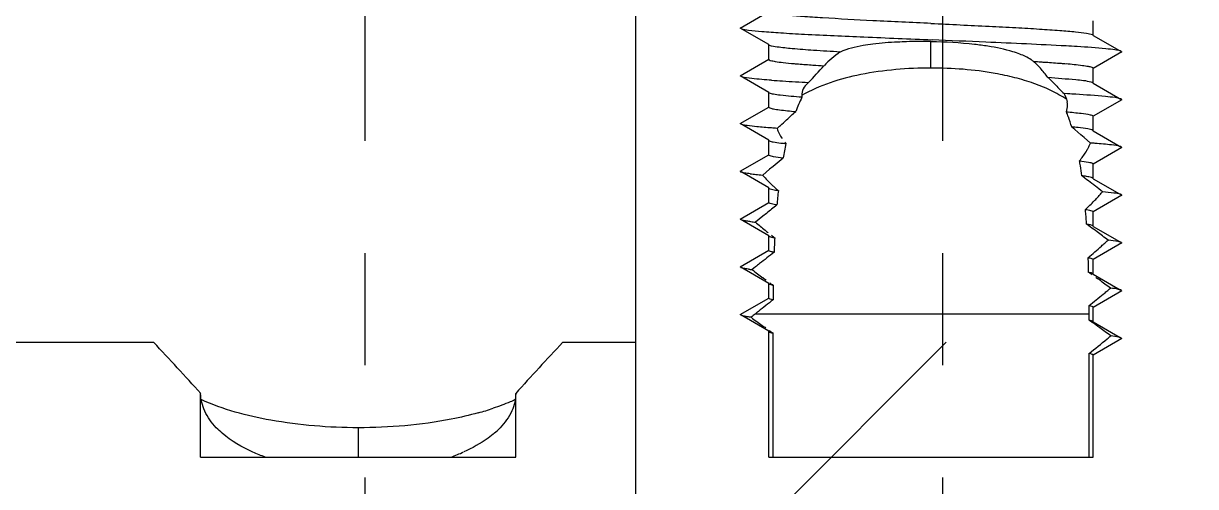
# Model space of a CAD drawing. Extents: x -425 to 6552, y -3049 to 3105.
# Drawn here: x -173.74 to -161.47, y -2867.27 to -2862.42 of the extents above; entities that cross this region are included whole.
import ezdxf

# ---------------------------------------------------------------- set-up
doc = ezdxf.new("R2010")
doc.units = 0
doc.linetypes.add('CENTER', pattern=[17.8, 10.75, -2.35, 2.35, -2.35])
doc.layers.get('0').update_dxf_attribs({"linetype": 'CONTINUOUS'})
doc.layers.add('3', color=112, linetype='CENTER')

msp = doc.modelspace()

# ---------------------------------------------------------------- hatches: boundary and pattern name
at = {"linetype": 'CONTINUOUS'}
h = msp.add_hatch(dxfattribs=at)
h.set_pattern_fill('ANSI31', color=2, scale=0.4, style=0, pattern_type=2)
h.set_pattern_definition([(45, (-194.883, -2977.63), (-13.5115, 13.5115), [])])
edge = h.paths.add_edge_path()
edge.add_line((-185.238, -2960.372), (-185.238, -2957.056))
edge.add_line((-185.238, -2957.057), (-147.587, -2957.057))
edge.add_line((-147.587, -2957.056), (-147.587, -2956.598))
edge.add_line((-147.587, -2952.62), (-147.587, -2956.598))
edge.add_line((-147.587, -2952.62), (-147.587, -2952.162))
edge.add_line((-147.587, -2952.162), (-185.238, -2952.162))
edge.add_line((-185.238, -2952.162), (-185.238, -2948.756))
edge.add_line((-185.238, -2948.757), (-147.587, -2948.757))
edge.add_line((-147.587, -2948.756), (-147.587, -2948.298))
edge.add_line((-147.587, -2944.32), (-147.587, -2948.298))
edge.add_line((-147.587, -2944.32), (-147.587, -2943.862))
edge.add_line((-147.587, -2943.862), (-185.238, -2943.862))
edge.add_line((-185.238, -2943.862), (-185.238, -2940.456))
edge.add_line((-185.238, -2940.457), (-147.587, -2940.457))
edge.add_line((-147.587, -2940.456), (-147.587, -2939.998))
edge.add_line((-147.587, -2936.02), (-147.587, -2939.998))
edge.add_line((-147.587, -2936.02), (-147.587, -2935.562))
edge.add_line((-147.587, -2935.562), (-185.238, -2935.562))
edge.add_line((-185.238, -2935.562), (-185.238, -2932.156))
edge.add_line((-185.238, -2932.157), (-147.587, -2932.157))
edge.add_line((-147.587, -2932.156), (-147.587, -2931.698))
edge.add_line((-147.587, -2927.72), (-147.587, -2931.698))
edge.add_line((-147.587, -2927.72), (-147.587, -2927.262))
edge.add_line((-147.587, -2927.262), (-185.238, -2927.262))
edge.add_line((-185.238, -2927.262), (-185.238, -2923.856))
edge.add_line((-185.238, -2923.857), (-147.587, -2923.857))
edge.add_line((-147.587, -2923.856), (-147.587, -2923.398))
edge.add_line((-147.587, -2919.42), (-147.587, -2923.398))
edge.add_line((-147.587, -2919.42), (-147.587, -2918.962))
edge.add_line((-147.587, -2918.962), (-185.238, -2918.962))
edge.add_line((-185.238, -2918.962), (-185.238, -2915.556))
edge.add_line((-185.238, -2915.557), (-147.587, -2915.557))
edge.add_line((-147.587, -2915.556), (-147.587, -2915.098))
edge.add_line((-147.587, -2911.12), (-147.587, -2915.098))
edge.add_line((-147.587, -2911.12), (-147.587, -2910.662))
edge.add_line((-147.587, -2910.662), (-185.238, -2910.662))
edge.add_line((-185.238, -2910.662), (-185.238, -2907.256))
edge.add_line((-185.238, -2907.257), (-147.587, -2907.257))
edge.add_line((-147.587, -2907.256), (-147.587, -2906.798))
edge.add_line((-147.587, -2902.82), (-147.587, -2906.798))
edge.add_line((-147.587, -2902.82), (-147.587, -2902.362))
edge.add_line((-147.587, -2902.362), (-185.238, -2902.362))
edge.add_line((-185.238, -2902.362), (-185.238, -2898.956))
edge.add_line((-185.238, -2898.957), (-147.587, -2898.957))
edge.add_line((-147.587, -2898.956), (-147.587, -2898.498))
edge.add_line((-147.587, -2894.52), (-147.587, -2898.498))
edge.add_line((-147.587, -2894.52), (-147.587, -2894.062))
edge.add_line((-147.587, -2894.062), (-185.238, -2894.062))
edge.add_line((-185.238, -2894.062), (-185.238, -2890.656))
edge.add_line((-185.238, -2890.657), (-147.587, -2890.657))
edge.add_line((-147.587, -2890.656), (-147.587, -2890.198))
edge.add_line((-147.587, -2886.22), (-147.587, -2890.198))
edge.add_line((-147.587, -2886.22), (-147.587, -2885.762))
edge.add_line((-147.587, -2885.762), (-185.238, -2885.762))
edge.add_line((-185.238, -2885.762), (-185.238, -2882.356))
edge.add_line((-185.238, -2882.357), (-147.587, -2882.357))
edge.add_line((-147.587, -2882.356), (-147.587, -2881.898))
edge.add_line((-147.587, -2877.92), (-147.587, -2881.898))
edge.add_line((-147.587, -2877.92), (-147.587, -2877.462))
edge.add_line((-147.587, -2877.462), (-185.238, -2877.462))
edge.add_line((-185.238, -2877.462), (-185.238, -2874.056))
edge.add_line((-185.238, -2874.057), (-147.587, -2874.057))
edge.add_line((-147.587, -2874.056), (-147.587, -2873.598))
edge.add_line((-147.587, -2869.62), (-147.587, -2873.598))
edge.add_line((-147.587, -2869.62), (-147.587, -2869.162))
edge.add_line((-147.587, -2869.162), (-185.238, -2869.162))
edge.add_line((-185.238, -2869.162), (-185.238, -2865.756))
edge.add_line((-185.238, -2865.757), (-172.378, -2865.757))
edge.add_spline(control_points=[(-171.888, -2866.292), (-171.94, -2866.235), (-172.046, -2866.118), (-172.21, -2865.94), (-172.322, -2865.819), (-172.38, -2865.758)], knot_values=[0, 0, 0, 0, 0.333333, 0.666667, 1, 1, 1, 1], degree=3, periodic=0)
edge.add_line((-171.888, -2866.959), (-171.888, -2866.292))
edge.add_line((-171.888, -2866.959), (-168.588, -2866.959))
edge.add_line((-168.588, -2866.959), (-168.588, -2866.293))
edge.add_spline(control_points=[(-168.096, -2865.758), (-168.153, -2865.819), (-168.266, -2865.94), (-168.43, -2866.118), (-168.536, -2866.235), (-168.588, -2866.293)], knot_values=[0, 0, 0, 0, 0.333333, 0.666667, 1, 1, 1, 1], degree=3, periodic=0)
edge.add_line((-168.097, -2865.757), (-147.587, -2865.757))
edge.add_line((-147.587, -2865.756), (-147.587, -2865.298))
edge.add_line((-147.587, -2861.959), (-147.587, -2865.298))
edge.add_line((-147.587, -2861.959), (-147.587, -2861.501))
edge.add_line((-147.587, -2861.501), (-168.097, -2861.501))
edge.add_spline(control_points=[(-168.506, -2861.064), (-168.46, -2861.111), (-168.369, -2861.207), (-168.232, -2861.352), (-168.142, -2861.451), (-168.097, -2861.501)], knot_values=[0, 0, 0, 0, 0.333333, 0.666667, 1, 1, 1, 1], degree=3, periodic=0)
edge.add_line((-168.238, -2860.909), (-168.506, -2861.064))
edge.add_line((-168.588, -2860.707), (-168.238, -2860.909))
edge.add_line((-168.588, -2860.707), (-168.588, -2860.411))
edge.add_line((-168.238, -2860.209), (-168.588, -2860.411))
edge.add_line((-168.588, -2860.007), (-168.238, -2860.209))
edge.add_line((-168.588, -2860.007), (-168.588, -2859.711))
edge.add_line((-168.238, -2859.509), (-168.588, -2859.711))
edge.add_line((-168.588, -2859.307), (-168.238, -2859.509))
edge.add_line((-168.588, -2859.307), (-168.588, -2859.011))
edge.add_line((-168.238, -2858.809), (-168.588, -2859.011))
edge.add_line((-168.588, -2858.607), (-168.238, -2858.809))
edge.add_line((-168.588, -2858.607), (-168.588, -2858.311))
edge.add_line((-168.238, -2858.109), (-168.588, -2858.311))
edge.add_line((-168.588, -2857.907), (-168.238, -2858.109))
edge.add_line((-168.588, -2857.907), (-168.588, -2857.611))
edge.add_line((-168.238, -2857.409), (-168.588, -2857.611))
edge.add_line((-168.588, -2857.207), (-168.238, -2857.409))
edge.add_line((-168.588, -2857.207), (-168.588, -2856.911))
edge.add_line((-168.238, -2856.709), (-168.588, -2856.911))
edge.add_line((-168.588, -2856.507), (-168.238, -2856.709))
edge.add_line((-168.588, -2856.507), (-168.588, -2856.211))
edge.add_line((-168.238, -2856.009), (-168.588, -2856.211))
edge.add_line((-168.588, -2855.807), (-168.238, -2856.009))
edge.add_line((-168.588, -2855.807), (-168.588, -2855.511))
edge.add_line((-168.238, -2855.309), (-168.588, -2855.511))
edge.add_line((-168.364, -2855.236), (-168.238, -2855.309))
edge.add_line((-168.364, -2855.236), (-168.088, -2854.959))
edge.add_line((-168.088, -2854.959), (-147.587, -2854.959))
edge.add_line((-147.587, -2854.959), (-128.838, -2854.959))
edge.add_line((-128.338, -2855.459), (-128.838, -2854.959))
edge.add_line((-128.338, -2855.528), (-128.338, -2855.459))
edge.add_line((-128.738, -2855.759), (-128.338, -2855.528))
edge.add_line((-128.338, -2855.99), (-128.738, -2855.759))
edge.add_line((-128.338, -2856.328), (-128.338, -2855.99))
edge.add_line((-128.738, -2856.559), (-128.338, -2856.328))
edge.add_line((-128.338, -2856.79), (-128.738, -2856.559))
edge.add_line((-128.338, -2857.128), (-128.338, -2856.79))
edge.add_line((-128.738, -2857.359), (-128.338, -2857.128))
edge.add_line((-128.338, -2857.59), (-128.738, -2857.359))
edge.add_line((-128.338, -2857.928), (-128.338, -2857.59))
edge.add_line((-128.738, -2858.159), (-128.338, -2857.928))
edge.add_line((-128.338, -2858.39), (-128.738, -2858.159))
edge.add_line((-128.338, -2858.728), (-128.338, -2858.39))
edge.add_line((-128.738, -2858.959), (-128.338, -2858.728))
edge.add_line((-128.338, -2859.19), (-128.738, -2858.959))
edge.add_line((-128.338, -2859.528), (-128.338, -2859.19))
edge.add_line((-128.738, -2859.759), (-128.338, -2859.528))
edge.add_line((-128.338, -2859.99), (-128.738, -2859.759))
edge.add_line((-128.338, -2860.328), (-128.338, -2859.99))
edge.add_line((-128.738, -2860.559), (-128.338, -2860.328))
edge.add_line((-128.338, -2860.79), (-128.738, -2860.559))
edge.add_line((-128.338, -2861.128), (-128.338, -2860.79))
edge.add_line((-128.738, -2861.359), (-128.338, -2861.128))
edge.add_line((-128.338, -2861.59), (-128.738, -2861.359))
edge.add_line((-128.338, -2861.928), (-128.338, -2861.59))
edge.add_line((-128.738, -2862.159), (-128.338, -2861.928))
edge.add_line((-128.511, -2862.289), (-128.738, -2862.159))
edge.add_line((-128.832, -2862.63), (-128.511, -2862.289))
edge.add_line((-128.832, -2862.63), (-147.587, -2862.63))
edge.add_line((-147.587, -2862.63), (-147.587, -2865.459))
edge.add_line((-147.587, -2952.959), (-147.587, -2865.459))
edge.add_line((-147.587, -2952.959), (-147.587, -2955.787))
edge.add_line((-105.746, -2955.787), (-147.587, -2955.787))
edge.add_line((-105.746, -2955.787), (-105.746, -2955.959))
edge.add_line((-105.746, -2955.959), (-105.746, -2952.959))
edge.add_line((-105.746, -2865.459), (-105.746, -2952.959))
edge.add_line((-105.746, -2865.459), (-105.746, -2862.459))
edge.add_line((-105.746, -2862.459), (-105.746, -2862.63))
edge.add_line((-105.746, -2862.63), (-123.642, -2862.63))
edge.add_spline(control_points=[(-124.138, -2862.104), (-124.056, -2862.191), (-123.892, -2862.365), (-123.726, -2862.542), (-123.642, -2862.63)], knot_values=[0, 0, 0, 0, 0.5, 1, 1, 1, 1], degree=3, periodic=0)
edge.add_line((-124.138, -2862.104), (-124.138, -2861.99))
edge.add_line((-123.738, -2861.759), (-124.138, -2861.99))
edge.add_line((-124.138, -2861.528), (-123.738, -2861.759))
edge.add_line((-124.138, -2861.528), (-124.138, -2861.19))
edge.add_line((-123.738, -2860.959), (-124.138, -2861.19))
edge.add_line((-124.138, -2860.728), (-123.738, -2860.959))
edge.add_line((-124.138, -2860.728), (-124.138, -2860.39))
edge.add_line((-123.738, -2860.159), (-124.138, -2860.39))
edge.add_line((-124.138, -2859.928), (-123.738, -2860.159))
edge.add_line((-124.138, -2859.928), (-124.138, -2859.59))
edge.add_line((-123.738, -2859.359), (-124.138, -2859.59))
edge.add_line((-124.138, -2859.128), (-123.738, -2859.359))
edge.add_line((-124.138, -2859.128), (-124.138, -2858.79))
edge.add_line((-123.738, -2858.559), (-124.138, -2858.79))
edge.add_line((-124.138, -2858.328), (-123.738, -2858.559))
edge.add_line((-124.138, -2858.328), (-124.138, -2857.99))
edge.add_line((-123.738, -2857.759), (-124.138, -2857.99))
edge.add_line((-124.138, -2857.528), (-123.738, -2857.759))
edge.add_line((-124.138, -2857.528), (-124.138, -2857.19))
edge.add_line((-123.738, -2856.959), (-124.138, -2857.19))
edge.add_line((-124.138, -2856.728), (-123.738, -2856.959))
edge.add_line((-124.138, -2856.728), (-124.138, -2856.39))
edge.add_line((-123.738, -2856.159), (-124.138, -2856.39))
edge.add_line((-124.138, -2855.928), (-123.738, -2856.159))
edge.add_line((-124.138, -2855.928), (-124.138, -2855.59))
edge.add_line((-123.738, -2855.359), (-124.138, -2855.59))
edge.add_line((-123.928, -2855.249), (-123.738, -2855.359))
edge.add_line((-123.928, -2855.249), (-123.638, -2854.959))
edge.add_line((-123.638, -2854.959), (-105.746, -2854.959))
edge.add_line((-105.746, -2854.959), (-65.838, -2854.959))
edge.add_line((-65.338, -2855.459), (-65.838, -2854.959))
edge.add_line((-65.338, -2855.528), (-65.338, -2855.459))
edge.add_line((-65.738, -2855.759), (-65.338, -2855.528))
edge.add_line((-65.338, -2855.99), (-65.738, -2855.759))
edge.add_line((-65.338, -2856.328), (-65.338, -2855.99))
edge.add_line((-65.738, -2856.559), (-65.338, -2856.328))
edge.add_line((-65.338, -2856.79), (-65.738, -2856.559))
edge.add_line((-65.338, -2857.128), (-65.338, -2856.79))
edge.add_line((-65.738, -2857.359), (-65.338, -2857.128))
edge.add_line((-65.338, -2857.59), (-65.738, -2857.359))
edge.add_line((-65.338, -2857.928), (-65.338, -2857.59))
edge.add_line((-65.738, -2858.159), (-65.338, -2857.928))
edge.add_line((-65.338, -2858.39), (-65.738, -2858.159))
edge.add_line((-65.338, -2858.728), (-65.338, -2858.39))
edge.add_line((-65.738, -2858.959), (-65.338, -2858.728))
edge.add_line((-65.338, -2859.19), (-65.738, -2858.959))
edge.add_line((-65.338, -2859.528), (-65.338, -2859.19))
edge.add_line((-65.738, -2859.759), (-65.338, -2859.528))
edge.add_line((-65.338, -2859.99), (-65.738, -2859.759))
edge.add_line((-65.338, -2860.328), (-65.338, -2859.99))
edge.add_line((-65.738, -2860.559), (-65.338, -2860.328))
edge.add_line((-65.338, -2860.79), (-65.738, -2860.559))
edge.add_line((-65.338, -2861.128), (-65.338, -2860.79))
edge.add_line((-65.738, -2861.359), (-65.338, -2861.128))
edge.add_line((-65.338, -2861.59), (-65.738, -2861.359))
edge.add_line((-65.338, -2861.928), (-65.338, -2861.59))
edge.add_line((-65.738, -2862.159), (-65.338, -2861.928))
edge.add_line((-65.338, -2862.39), (-65.738, -2862.159))
edge.add_line((-65.338, -2862.459), (-65.338, -2862.39))
edge.add_line((-105.746, -2862.459), (-65.338, -2862.459))
edge.add_line((-105.746, -2865.459), (-105.746, -2862.459))
edge.add_line((-105.746, -2865.459), (-105.746, -2952.959))
edge.add_line((-105.746, -2955.959), (-105.746, -2952.959))
edge.add_line((-105.746, -2955.959), (-21.325, -2955.959))
edge.add_line((-21.325, -2952.959), (-21.325, -2955.959))
edge.add_line((-21.325, -2952.959), (-21.325, -2865.459))
edge.add_line((-21.325, -2862.459), (-21.325, -2865.459))
edge.add_line((-60.911, -2862.459), (-21.325, -2862.459))
edge.add_line((-61.138, -2862.328), (-60.911, -2862.459))
edge.add_line((-61.138, -2862.328), (-61.138, -2861.99))
edge.add_line((-60.738, -2861.759), (-61.138, -2861.99))
edge.add_line((-61.138, -2861.528), (-60.738, -2861.759))
edge.add_line((-61.138, -2861.528), (-61.138, -2861.19))
edge.add_line((-60.738, -2860.959), (-61.138, -2861.19))
edge.add_line((-61.138, -2860.728), (-60.738, -2860.959))
edge.add_line((-61.138, -2860.728), (-61.138, -2860.39))
edge.add_line((-60.738, -2860.159), (-61.138, -2860.39))
edge.add_line((-61.138, -2859.928), (-60.738, -2860.159))
edge.add_line((-61.138, -2859.928), (-61.138, -2859.59))
edge.add_line((-60.738, -2859.359), (-61.138, -2859.59))
edge.add_line((-61.138, -2859.128), (-60.738, -2859.359))
edge.add_line((-61.138, -2859.128), (-61.138, -2858.79))
edge.add_line((-60.738, -2858.559), (-61.138, -2858.79))
edge.add_line((-61.138, -2858.328), (-60.738, -2858.559))
edge.add_line((-61.138, -2858.328), (-61.138, -2857.99))
edge.add_line((-60.738, -2857.759), (-61.138, -2857.99))
edge.add_line((-61.138, -2857.528), (-60.738, -2857.759))
edge.add_line((-61.138, -2857.528), (-61.138, -2857.19))
edge.add_line((-60.738, -2856.959), (-61.138, -2857.19))
edge.add_line((-61.138, -2856.728), (-60.738, -2856.959))
edge.add_line((-61.138, -2856.728), (-61.138, -2856.39))
edge.add_line((-60.738, -2856.159), (-61.138, -2856.39))
edge.add_line((-61.138, -2855.928), (-60.738, -2856.159))
edge.add_line((-61.138, -2855.928), (-61.138, -2855.59))
edge.add_line((-60.738, -2855.359), (-61.138, -2855.59))
edge.add_line((-60.928, -2855.249), (-60.738, -2855.359))
edge.add_line((-60.928, -2855.249), (-60.638, -2854.959))
edge.add_line((-60.638, -2854.959), (-21.325, -2854.959))
edge.add_line((34.762, -2854.959), (-21.325, -2854.959))
edge.add_line((34.762, -2862.859), (34.762, -2854.959))
edge.add_line((-21.325, -2862.859), (34.762, -2862.859))
edge.add_line((-21.325, -2865.411), (-21.325, -2862.859))
edge.add_line((-21.325, -2865.411), (-21.325, -2866.209))
edge.add_line((-21.325, -2867.209), (-21.325, -2866.209))
edge.add_line((-21.325, -2867.209), (-21.325, -2951.709))
edge.add_line((-21.325, -2952.709), (-21.325, -2951.709))
edge.add_line((-21.325, -2952.709), (-21.325, -2953.507))
edge.add_line((-21.325, -2956.059), (-21.325, -2953.507))
edge.add_line((-21.325, -2956.059), (24.731, -2956.059))
edge.add_line((24.962, -2956.459), (24.731, -2956.059))
edge.add_line((25.193, -2956.059), (24.962, -2956.459))
edge.add_line((25.193, -2956.059), (25.431, -2956.059))
edge.add_line((25.662, -2956.459), (25.431, -2956.059))
edge.add_line((25.893, -2956.059), (25.662, -2956.459))
edge.add_line((25.893, -2956.059), (26.131, -2956.059))
edge.add_line((26.362, -2956.459), (26.131, -2956.059))
edge.add_line((26.593, -2956.059), (26.362, -2956.459))
edge.add_line((26.593, -2956.059), (26.831, -2956.059))
edge.add_line((27.062, -2956.459), (26.831, -2956.059))
edge.add_line((27.293, -2956.059), (27.062, -2956.459))
edge.add_line((27.293, -2956.059), (27.531, -2956.059))
edge.add_line((27.762, -2956.459), (27.531, -2956.059))
edge.add_line((27.993, -2956.059), (27.762, -2956.459))
edge.add_line((27.993, -2956.059), (28.231, -2956.059))
edge.add_line((28.462, -2956.459), (28.231, -2956.059))
edge.add_line((28.693, -2956.059), (28.462, -2956.459))
edge.add_line((28.693, -2956.059), (28.931, -2956.059))
edge.add_line((29.162, -2956.459), (28.931, -2956.059))
edge.add_line((29.393, -2956.059), (29.162, -2956.459))
edge.add_line((29.393, -2956.059), (29.631, -2956.059))
edge.add_line((29.862, -2956.459), (29.631, -2956.059))
edge.add_line((30.093, -2956.059), (29.862, -2956.459))
edge.add_line((30.093, -2956.059), (30.331, -2956.059))
edge.add_line((30.562, -2956.459), (30.331, -2956.059))
edge.add_line((30.793, -2956.059), (30.562, -2956.459))
edge.add_line((30.793, -2956.059), (31.031, -2956.059))
edge.add_line((31.262, -2956.459), (31.031, -2956.059))
edge.add_line((31.493, -2956.059), (31.262, -2956.459))
edge.add_line((31.493, -2956.059), (31.731, -2956.059))
edge.add_line((31.962, -2956.459), (31.731, -2956.059))
edge.add_line((32.193, -2956.059), (31.962, -2956.459))
edge.add_line((32.193, -2956.059), (32.431, -2956.059))
edge.add_line((32.662, -2956.459), (32.431, -2956.059))
edge.add_line((32.893, -2956.059), (32.662, -2956.459))
edge.add_line((32.893, -2956.059), (33.131, -2956.059))
edge.add_line((33.362, -2956.459), (33.131, -2956.059))
edge.add_line((33.593, -2956.059), (33.362, -2956.459))
edge.add_line((33.593, -2956.059), (33.831, -2956.059))
edge.add_line((34.062, -2956.459), (33.831, -2956.059))
edge.add_line((34.282, -2956.079), (34.062, -2956.459))
edge.add_line((34.282, -2956.079), (34.762, -2956.559))
edge.add_line((34.762, -2962.159), (34.762, -2956.559))
edge.add_line((34.762, -2962.159), (-21.325, -2962.159))
edge.add_line((-21.325, -2962.159), (-21.325, -2961.659))
edge.add_line((-21.325, -2961.659), (-21.325, -2959.959))
edge.add_line((-21.325, -2959.459), (-21.325, -2959.959))
edge.add_line((-105.746, -2959.459), (-21.325, -2959.459))
edge.add_line((-147.587, -2959.459), (-105.746, -2959.459))
edge.add_line((-147.587, -2959.459), (-147.587, -2959.959))
edge.add_line((-147.587, -2961.659), (-147.587, -2959.959))
edge.add_line((-147.587, -2962.159), (-147.587, -2961.659))
edge.add_line((-147.587, -2964.259), (-147.587, -2962.159))
edge.add_line((-147.587, -2964.759), (-147.587, -2964.259))
edge.add_line((-147.587, -2964.959), (-147.587, -2964.759))
edge.add_line((-147.587, -2965.459), (-147.587, -2964.959))
edge.add_line((-147.587, -2964.959), (-147.587, -2965.459))
edge.add_line((-147.587, -2960.532), (-147.587, -2964.959))
edge.add_line((-147.587, -2960.532), (-147.587, -2960.032))
edge.add_line((-147.587, -2960.041), (-147.587, -2960.372))
edge.add_line((-185.238, -2960.372), (-147.587, -2960.372))

# ---------------------------------------------------------------- linework, layer by layer
at = {"color": 7, "linetype": 'CONTINUOUS'}
for p, q in [((-167.328, -2957.056), (-167.328, -2861.501)), ((-166.238, -2862.467), (-165.938, -2862.294)), ((-165.938, -2862.641), (-166.238, -2862.467)), ((-162.538, -2862.544), (-162.538, -2862.391)), ((-164.238, -2862.886), (-164.238, -2862.61)), ((-162.543, -2862.538), (-162.538, -2862.544)), ((-162.538, -2862.544), (-162.238, -2862.717)), ((-165.938, -2862.794), (-165.938, -2862.641)), ((-165.932, -2862.647), (-165.938, -2862.641)), ((-162.238, -2862.717), (-162.538, -2862.891)), ((-166.238, -2862.967), (-165.938, -2862.794)), ((-165.938, -2863.141), (-166.238, -2862.967)), ((-162.538, -2863.044), (-162.538, -2862.891)), ((-165.521, -2863.037), (-165.543, -2863.057)), ((-162.543, -2863.038), (-162.538, -2863.044)), ((-162.538, -2863.044), (-162.238, -2863.217)), ((-165.938, -2863.294), (-165.938, -2863.141)), ((-165.932, -2863.147), (-165.938, -2863.141)), ((-162.807, -2863.156), (-162.844, -2863.154)), ((-162.238, -2863.217), (-162.538, -2863.391)), ((-166.238, -2863.467), (-165.938, -2863.294)), ((-165.938, -2863.641), (-166.238, -2863.467)), ((-162.538, -2863.544), (-162.538, -2863.391)), ((-162.733, -2863.529), (-162.765, -2863.503)), ((-162.668, -2863.585), (-162.733, -2863.529)), ((-162.634, -2863.613), (-162.668, -2863.585)), ((-162.538, -2863.544), (-162.543, -2863.538)), ((-162.538, -2863.544), (-162.238, -2863.717)), ((-165.938, -2863.794), (-165.938, -2863.641)), ((-165.938, -2863.641), (-165.932, -2863.647)), ((-162.566, -2863.671), (-162.634, -2863.613)), ((-162.238, -2863.717), (-162.538, -2863.891)), ((-166.238, -2863.967), (-165.938, -2863.794)), ((-165.788, -2863.828), (-165.892, -2863.915)), ((-165.938, -2864.141), (-166.238, -2863.967)), ((-165.964, -2863.975), (-166.001, -2864.006)), ((-165.928, -2863.945), (-165.964, -2863.975)), ((-165.892, -2863.915), (-165.928, -2863.945)), ((-162.538, -2864.044), (-162.538, -2863.891)), ((-162.538, -2864.044), (-162.238, -2864.217)), ((-165.938, -2864.294), (-165.938, -2864.141)), ((-162.238, -2864.217), (-162.538, -2864.391)), ((-166.238, -2864.467), (-165.938, -2864.294)), ((-165.938, -2864.641), (-166.238, -2864.467)), ((-166.038, -2864.468), (-166.076, -2864.5)), ((-165.999, -2864.437), (-166.038, -2864.468)), ((-165.962, -2864.407), (-165.999, -2864.437)), ((-162.538, -2864.544), (-162.538, -2864.391)), ((-162.538, -2864.544), (-162.238, -2864.717)), ((-165.938, -2864.794), (-165.938, -2864.641)), ((-162.238, -2864.717), (-162.538, -2864.891)), ((-166.238, -2864.967), (-165.938, -2864.794)), ((-162.538, -2865.044), (-162.538, -2864.891)), ((-165.938, -2865.141), (-166.238, -2864.967)), ((-166.076, -2864.968), (-166.111, -2864.996)), ((-162.538, -2865.044), (-162.238, -2865.217)), ((-165.938, -2865.294), (-165.938, -2865.141)), ((-166.238, -2865.467), (-165.938, -2865.294)), ((-162.238, -2865.217), (-162.538, -2865.391)), ((-162.538, -2865.544), (-162.538, -2865.391)), ((-165.938, -2865.641), (-166.238, -2865.467)), ((-166.077, -2865.459), (-162.582, -2865.459)), ((-162.582, -2865.526), (-162.582, -2865.459)), ((-162.538, -2865.544), (-162.238, -2865.717)), ((-165.938, -2866.959), (-165.938, -2865.641)), ((-165.893, -2865.659), (-165.893, -2866.959)), ((-185.238, -2865.757), (-172.378, -2865.757)), ((-168.097, -2865.757), (-167.328, -2865.757)), ((-162.238, -2865.717), (-162.538, -2865.891)), ((-162.582, -2866.959), (-162.582, -2865.872)), ((-162.538, -2866.959), (-162.538, -2865.891)), ((-171.888, -2866.959), (-171.888, -2866.292)), ((-168.588, -2866.959), (-168.588, -2866.293)), ((-170.237, -2866.651), (-170.237, -2866.959)), ((-171.888, -2866.959), (-168.588, -2866.959)), ((-165.938, -2866.959), (-162.538, -2866.959))]:
    msp.add_line(p, q, dxfattribs=at)
for centre, radius, start, end in [((-164.347, -2867.959), 5.351, 88.8259, 91.5743), ((-175.159, -3140.404), 278.027, 87.63036, 87.74625), ((-167.404, -2953.656), 91.118, 87.37909, 87.64747), ((-164.522, -2863.678), 1.169, 124.7787, 135.6848), ((-172.601, -2856.328), 9.754, 316.5422, 317.943), ((-164.154, -2843.46), 19.439, 266.1053, 266.4465), ((-164.589, -2886.446), 23.669, 86.3613, 86.5376), ((-163.952, -2863.676), 1.166, 45.437, 47.2015), ((-163.959, -2863.684), 1.177, 42.5316, 45.4344), ((-164.345, -2882.603), 19.818, 86.2129, 86.3602), ((-163.283, -2868.362), 5.538, 84.3513, 85.2426), ((-163.988, -2863.709), 1.215, 36.6783, 42.5061), ((-152.054, -2852.307), 15.3, 224.2498, 224.3937), ((-164.947, -2849.614), 13.434, 265.8993, 266.3896), ((-164.188, -2837.187), 25.884, 266.4451, 267.0481), ((-152.719, -2852.959), 14.368, 224.3921, 224.7061), ((-153.472, -2853.704), 13.309, 224.705, 225.234), ((-163.023, -2863.275), 0.216, 25.4317, 34.0563), ((-163.012, -2863.269), 0.204, 7.4499, 25.3734), ((-164.004, -2884.208), 21.086, 86.5147, 86.7442), ((-181.97, -2845.566), 24.127, 312.243, 312.5489), ((-165.203, -2857.942), 5.418, 264.3106, 265.2086), ((-164.733, -2864.082), 2.052, 19.5604, 21.0871), ((-179.885, -2847.866), 21.023, 311.8828, 312.0068), ((-180.486, -2847.199), 21.921, 312.0077, 312.2405), ((-164.961, -2864.162), 2.294, 16.718, 19.5345), ((-163.138, -2867.517), 4.032, 83.7149, 84.6869), ((-165.464, -2860.847), 2.845, 262.9833, 264.0949), ((-162.428, -2864.444), 3.416, 167.0289, 169.6022), ((-165.18, -2863.201), 0.748, 217.9886, 219.5608), ((-163.246, -2863.366), 0.746, 327.8186, 330.5887), ((-163.148, -2863.421), 0.634, 330.5833, 333.7155), ((-163.061, -2863.463), 0.537, 333.7099, 337.2579), ((-163.203, -2872.476), 8.828, 85.5533, 85.8582), ((-166.712, -2864.567), 4.092, 9.2625, 9.9893), ((-167.165, -2864.64), 4.551, 7.9087, 9.2505), ((-165.823, -2861.474), 2.538, 263.0233, 264.3619), ((-165.617, -2859.415), 4.607, 264.3281, 265.2172), ((-165.025, -2863.164), 1.29, 220.7917, 224.2007), ((-164.838, -2862.983), 1.55, 224.177, 227.0307), ((-169.29, -2872.781), 10.993, 52.6625, 52.8895), ((-162.85, -2865.54), 1.538, 81.4645, 82.8246), ((-170.908, -2874.899), 13.658, 52.2795, 52.655), ((-173.162, -2877.817), 17.346, 52.1359, 52.2877), ((-164.735, -2862.874), 1.7, 227.0011, 228.298), ((-165.677, -2862.996), 1.183, 260.6974, 262.205), ((-164.682, -2862.814), 1.78, 228.2969, 229.5279), ((-159.177, -2864.899), 6.7, 173.7359, 175.0372), ((-175.968, -2881.422), 21.914, 51.8842, 52.1305), ((-163.958, -2862.882), 1.997, 316.9641, 318.1966), ((-163.813, -2863.012), 1.802, 318.1947, 319.5556), ((-151.547, -2882.351), 23.017, 128.4258, 128.7756), ((-164.331, -2862.523), 2.515, 312.8927, 315.8109), ((-164.104, -2862.746), 2.197, 315.8444, 316.9656), ((-170.805, -2865.03), 8.212, 4.2779, 4.6367), ((-171.724, -2865.097), 9.134, 3.6177, 4.2722), ((-165.818, -2861.924), 2.588, 263.1885, 264.2766), ((-164.165, -2862.338), 2.885, 228.5125, 231.1006), ((-164.107, -2862.268), 2.976, 231.0828, 231.9138), ((-166.644, -2870.223), 6.986, 54.3431, 54.71), ((-162.722, -2865.218), 0.706, 78.9944, 80.7664), ((-167.391, -2871.262), 8.265, 53.6966, 54.3335), ((-164.156, -2862.332), 2.895, 232.7492, 233.5918), ((-153.198, -2865.297), 12.693, 177.1352, 177.8239), ((-168.967, -2873.404), 10.924, 52.9354, 53.6889), ((-165.213, -2861.659), 4.144, 312.4172, 313.0673), ((-157.902, -2875.155), 13.061, 127.6578, 128.5008), ((-165.459, -2861.386), 4.513, 309.4491, 311.7929), ((-165.324, -2861.537), 4.309, 311.7943, 312.4175), ((-155.983, -2877.578), 16.152, 128.4765, 128.673), ((-177.899, -2865.392), 15.317, 1.3739, 1.9519), ((-165.91, -2863.21), 1.797, 262.3384, 263.5716), ((-163.275, -2861.41), 4.572, 231.6599, 233.4077), ((-163.461, -2861.659), 4.26, 233.4169, 234.0293), ((-165.611, -2869.449), 5.359, 55.1709, 55.6549), ((-166.243, -2870.35), 6.459, 54.3062, 54.7211), ((-163.72, -2862.021), 3.816, 234.6691, 235.3361), ((-147.733, -2865.451), 18.16, 179.0809, 179.5642), ((-166.909, -2871.273), 7.597, 53.1985, 54.2887), ((-167.12, -2859.568), 7.368, 309.8853, 310.2701), ((-160.815, -2871.904), 8.32, 127.6044, 128.9498), ((-166.795, -2859.965), 6.854, 307.9233, 309.5196), ((-167.076, -2859.621), 7.299, 309.5004, 309.8853), ((-160.298, -2872.55), 9.148, 128.9284, 129.1804), ((-181.799, -2865.459), 19.217, 359.9996, 0.2579), ((-158.065, -2875.29), 12.683, 129.1821, 129.4373), ((-162.087, -2860.156), 6.692, 232.9258, 234.1561), ((-165.146, -2869.292), 4.556, 55.1835, 55.7488), ((-165.551, -2869.871), 5.263, 54.1678, 55.1707), ((-162.761, -2861.085), 5.543, 234.1808, 234.6607), ((-163.329, -2861.893), 4.556, 235.1837, 235.7488), ((-166.389, -2871.029), 6.692, 52.9258, 54.1559), ((-170.47, -2855.822), 12.776, 309.2111, 309.437), ((-198.173, -2889.974), 35.38, 42.0176, 43.1945), ((-142.666, -2889.635), 34.883, 136.8037, 137.9975), ((-168.411, -2858.361), 9.508, 307.8134, 309.2676), ((-169.797, -2863.535), 3.071, 285.4376, 288.4625), ((-169.383, -2866.042), 0.877, 310.8248, 315.9988), ((-169.93, -2865.135), 1.941, 290.047, 294.2419)]:
    msp.add_arc(centre, radius, start, end, dxfattribs=at)
for points, knots in [([(-164.238, -2862.419), (-164.441, -2862.41), (-164.819, -2862.392), (-165.269, -2862.368), (-165.57, -2862.348), (-165.735, -2862.335), (-165.849, -2862.32), (-165.909, -2862.311), (-165.928, -2862.303)], [0, 0, 0, 0, 0.359311, 0.671044, 0.795892, 0.894229, 0.962941, 1, 1, 1, 1]), ([(-164.226, -2862.593), (-164.464, -2862.583), (-164.91, -2862.566), (-165.439, -2862.542), (-165.795, -2862.522), (-165.991, -2862.508), (-166.128, -2862.494), (-166.2, -2862.485), (-166.224, -2862.477)], [0, 0, 0, 0, 0.357178, 0.66815, 0.793171, 0.892084, 0.961754, 1, 1, 1, 1]), ([(-164.238, -2862.419), (-164.035, -2862.429), (-163.738, -2862.442), (-163.359, -2862.462), (-163.113, -2862.476), (-162.904, -2862.491), (-162.739, -2862.504), (-162.626, -2862.518), (-162.566, -2862.527), (-162.547, -2862.536)], [0, 0, 0, 0, 0.359627, 0.524346, 0.671517, 0.796361, 0.89462, 0.963176, 1, 1, 1, 1]), ([(-164.494, -2862.611), (-164.525, -2862.612), (-164.643, -2862.616), (-164.761, -2862.625), (-164.847, -2862.636)], [0, 0, 0, 0, 0.262957, 1, 1, 1, 1]), ([(-163.642, -2862.657), (-163.689, -2862.65), (-163.886, -2862.624), (-164.086, -2862.613), (-164.238, -2862.61)], [0, 0, 0, 0, 0.237353, 1, 1, 1, 1]), ([(-165.189, -2862.718), (-165.283, -2862.713), (-165.451, -2862.703), (-165.671, -2862.687), (-165.823, -2862.67), (-165.903, -2862.66), (-165.928, -2862.649)], [0, 0, 0, 0, 0.378854, 0.680778, 0.890654, 1, 1, 1, 1]), ([(-164.847, -2862.636), (-164.882, -2862.64), (-164.997, -2862.657), (-165.114, -2862.684), (-165.189, -2862.718)], [0, 0, 0, 0, 0.292953, 1, 1, 1, 1]), ([(-163.308, -2862.74), (-163.332, -2862.731), (-163.44, -2862.694), (-163.554, -2862.671), (-163.642, -2862.657)], [0, 0, 0, 0, 0.220669, 1, 1, 1, 1]), ([(-163.159, -2862.82), (-163.169, -2862.812), (-163.215, -2862.78), (-163.267, -2862.756), (-163.308, -2862.74)], [0, 0, 0, 0, 0.219953, 1, 1, 1, 1]), ([(-162.706, -2862.662), (-162.745, -2862.659), (-162.922, -2862.649), (-163.1, -2862.64), (-163.238, -2862.634)], [0, 0, 0, 0, 0.221662, 1, 1, 1, 1]), ([(-162.254, -2862.707), (-162.273, -2862.701), (-162.323, -2862.693), (-162.474, -2862.676), (-162.606, -2862.668), (-162.706, -2862.662)], [0, 0, 0, 0, 0.126825, 0.338565, 1, 1, 1, 1]), ([(-165.938, -2862.794), (-165.938, -2862.801), (-165.906, -2862.809), (-165.862, -2862.819), (-165.775, -2862.83), (-165.71, -2862.836), (-165.672, -2862.839)], [0, 0, 0, 0, 0.075268, 0.266518, 0.576439, 1, 1, 1, 1]), ([(-165.672, -2862.839), (-165.657, -2862.841), (-165.591, -2862.846), (-165.525, -2862.851), (-165.474, -2862.854)], [0, 0, 0, 0, 0.227212, 1, 1, 1, 1]), ([(-162.824, -2862.844), (-162.84, -2862.842), (-162.911, -2862.837), (-162.981, -2862.832), (-163.036, -2862.828)], [0, 0, 0, 0, 0.227512, 1, 1, 1, 1]), ([(-162.538, -2862.891), (-162.538, -2862.885), (-162.561, -2862.877), (-162.595, -2862.869), (-162.66, -2862.86), (-162.709, -2862.854), (-162.738, -2862.851)], [0, 0, 0, 0, 0.078017, 0.26868, 0.577053, 1, 1, 1, 1]), ([(-165.907, -2863.014), (-165.977, -2863.009), (-166.081, -2862.999), (-166.188, -2862.988), (-166.222, -2862.977)], [0, 0, 0, 0, 0.654415, 1, 1, 1, 1]), ([(-164.238, -2862.886), (-164.484, -2862.886), (-164.95, -2862.923), (-165.403, -2863.065), (-165.593, -2863.173)], [0, 0, 0, 0, 0.530146, 1, 1, 1, 1]), ([(-163.359, -2862.987), (-163.428, -2862.969), (-163.717, -2862.908), (-164.013, -2862.886), (-164.238, -2862.886)], [0, 0, 0, 0, 0.240237, 1, 1, 1, 1]), ([(-163.013, -2862.983), (-162.916, -2862.99), (-162.766, -2863.003), (-162.614, -2863.016), (-162.562, -2863.031)], [0, 0, 0, 0, 0.646631, 1, 1, 1, 1]), ([(-165.542, -2863.057), (-165.56, -2863.075), (-165.589, -2863.118), (-165.593, -2863.169), (-165.59, -2863.192)], [0, 0, 0, 0, 0.520441, 1, 1, 1, 1]), ([(-165.59, -2863.192), (-165.666, -2863.186), (-165.765, -2863.179), (-165.877, -2863.162), (-165.915, -2863.155), (-165.928, -2863.149)], [0, 0, 0, 0, 0.667139, 0.877296, 1, 1, 1, 1]), ([(-162.253, -2863.208), (-162.271, -2863.202), (-162.324, -2863.193), (-162.48, -2863.176), (-162.618, -2863.167), (-162.722, -2863.161)], [0, 0, 0, 0, 0.123852, 0.334682, 1, 1, 1, 1]), ([(-162.242, -2863.212), (-162.244, -2863.211), (-162.247, -2863.209), (-162.251, -2863.208), (-162.253, -2863.208)], [0, 0, 0, 0, 0.4404, 1, 1, 1, 1]), ([(-165.938, -2863.294), (-165.938, -2863.299), (-165.915, -2863.308), (-165.882, -2863.315), (-165.817, -2863.325), (-165.768, -2863.33), (-165.74, -2863.333)], [0, 0, 0, 0, 0.077958, 0.26836, 0.577026, 1, 1, 1, 1]), ([(-162.819, -2863.344), (-162.767, -2863.348), (-162.684, -2863.357), (-162.601, -2863.367), (-162.57, -2863.375)], [0, 0, 0, 0, 0.616168, 1, 1, 1, 1]), ([(-166.062, -2863.501), (-166.096, -2863.498), (-166.149, -2863.491), (-166.203, -2863.483), (-166.222, -2863.477)], [0, 0, 0, 0, 0.630152, 1, 1, 1, 1]), ([(-162.57, -2863.375), (-162.567, -2863.376), (-162.559, -2863.378), (-162.551, -2863.38), (-162.546, -2863.383)], [0, 0, 0, 0, 0.306306, 1, 1, 1, 1]), ([(-162.546, -2863.383), (-162.544, -2863.384), (-162.54, -2863.385), (-162.538, -2863.389), (-162.538, -2863.391)], [0, 0, 0, 0, 0.622602, 1, 1, 1, 1]), ([(-165.85, -2863.518), (-165.87, -2863.516), (-165.941, -2863.511), (-166.012, -2863.506), (-166.062, -2863.501)], [0, 0, 0, 0, 0.282784, 1, 1, 1, 1]), ([(-162.543, -2863.538), (-162.558, -2863.529), (-162.612, -2863.521), (-162.662, -2863.513), (-162.697, -2863.509)], [0, 0, 0, 0, 0.337689, 1, 1, 1, 1]), ([(-165.932, -2863.647), (-165.92, -2863.654), (-165.878, -2863.662), (-165.838, -2863.668), (-165.812, -2863.671)], [0, 0, 0, 0, 0.345961, 1, 1, 1, 1]), ([(-162.253, -2863.708), (-162.283, -2863.698), (-162.372, -2863.688), (-162.461, -2863.679), (-162.519, -2863.675)], [0, 0, 0, 0, 0.351109, 1, 1, 1, 1]), ([(-162.242, -2863.712), (-162.244, -2863.711), (-162.247, -2863.709), (-162.251, -2863.708), (-162.253, -2863.708)], [0, 0, 0, 0, 0.440192, 1, 1, 1, 1]), ([(-165.788, -2863.828), (-165.821, -2863.824), (-165.869, -2863.816), (-165.92, -2863.809), (-165.933, -2863.8)], [0, 0, 0, 0, 0.668442, 1, 1, 1, 1]), ([(-162.682, -2863.857), (-162.65, -2863.861), (-162.604, -2863.869), (-162.555, -2863.876), (-162.542, -2863.885)], [0, 0, 0, 0, 0.667894, 1, 1, 1, 1]), ([(-166.222, -2863.977), (-166.224, -2863.977), (-166.228, -2863.975), (-166.231, -2863.974), (-166.233, -2863.973)], [0, 0, 0, 0, 0.561259, 1, 1, 1, 1]), ([(-166.131, -2863.993), (-166.141, -2863.992), (-166.172, -2863.988), (-166.203, -2863.984), (-166.222, -2863.977)], [0, 0, 0, 0, 0.330204, 1, 1, 1, 1]), ([(-162.543, -2864.038), (-162.552, -2864.033), (-162.578, -2864.026), (-162.604, -2864.022), (-162.621, -2864.019)], [0, 0, 0, 0, 0.362427, 1, 1, 1, 1]), ([(-165.932, -2864.147), (-165.929, -2864.149), (-165.908, -2864.157), (-165.886, -2864.16), (-165.868, -2864.163)], [0, 0, 0, 0, 0.153645, 1, 1, 1, 1]), ([(-162.254, -2864.207), (-162.276, -2864.2), (-162.339, -2864.192), (-162.401, -2864.185), (-162.441, -2864.181)], [0, 0, 0, 0, 0.365694, 1, 1, 1, 1]), ([(-162.242, -2864.212), (-162.244, -2864.211), (-162.248, -2864.209), (-162.252, -2864.208), (-162.254, -2864.207)], [0, 0, 0, 0, 0.437034, 1, 1, 1, 1]), ([(-165.852, -2864.319), (-165.871, -2864.317), (-165.898, -2864.311), (-165.928, -2864.305), (-165.935, -2864.298)], [0, 0, 0, 0, 0.663933, 1, 1, 1, 1]), ([(-162.62, -2864.366), (-162.601, -2864.368), (-162.575, -2864.374), (-162.547, -2864.38), (-162.54, -2864.386)], [0, 0, 0, 0, 0.6641, 1, 1, 1, 1]), ([(-166.165, -2864.489), (-166.171, -2864.488), (-166.189, -2864.485), (-166.207, -2864.482), (-166.22, -2864.478)], [0, 0, 0, 0, 0.30941, 1, 1, 1, 1]), ([(-162.543, -2864.538), (-162.545, -2864.536), (-162.559, -2864.53), (-162.574, -2864.527), (-162.587, -2864.525)], [0, 0, 0, 0, 0.165996, 1, 1, 1, 1]), ([(-165.932, -2864.647), (-165.93, -2864.648), (-165.918, -2864.654), (-165.905, -2864.656), (-165.894, -2864.659)], [0, 0, 0, 0, 0.170298, 1, 1, 1, 1]), ([(-162.256, -2864.707), (-162.263, -2864.705), (-162.304, -2864.695), (-162.347, -2864.691), (-162.382, -2864.687)], [0, 0, 0, 0, 0.164297, 1, 1, 1, 1]), ([(-165.881, -2864.815), (-165.894, -2864.812), (-165.912, -2864.808), (-165.932, -2864.802), (-165.936, -2864.798)], [0, 0, 0, 0, 0.659686, 1, 1, 1, 1]), ([(-162.592, -2864.87), (-162.58, -2864.873), (-162.562, -2864.877), (-162.543, -2864.882), (-162.539, -2864.887)], [0, 0, 0, 0, 0.659091, 1, 1, 1, 1]), ([(-166.223, -2864.977), (-166.225, -2864.976), (-166.229, -2864.975), (-166.232, -2864.974), (-166.233, -2864.973)], [0, 0, 0, 0, 0.556487, 1, 1, 1, 1]), ([(-166.181, -2864.986), (-166.185, -2864.986), (-166.2, -2864.983), (-166.214, -2864.98), (-166.223, -2864.977)], [0, 0, 0, 0, 0.309016, 1, 1, 1, 1]), ([(-162.543, -2865.038), (-162.545, -2865.037), (-162.554, -2865.032), (-162.564, -2865.03), (-162.572, -2865.028)], [0, 0, 0, 0, 0.179314, 1, 1, 1, 1]), ([(-165.932, -2865.147), (-165.931, -2865.148), (-165.922, -2865.152), (-165.913, -2865.154), (-165.905, -2865.156)], [0, 0, 0, 0, 0.181498, 1, 1, 1, 1]), ([(-162.255, -2865.207), (-162.261, -2865.205), (-162.295, -2865.197), (-162.329, -2865.193), (-162.358, -2865.19)], [0, 0, 0, 0, 0.169997, 1, 1, 1, 1]), ([(-165.893, -2865.312), (-165.903, -2865.31), (-165.917, -2865.307), (-165.933, -2865.301), (-165.936, -2865.297)], [0, 0, 0, 0, 0.656544, 1, 1, 1, 1]), ([(-162.582, -2865.372), (-162.572, -2865.374), (-162.558, -2865.378), (-162.542, -2865.383), (-162.539, -2865.387)], [0, 0, 0, 0, 0.65601, 1, 1, 1, 1]), ([(-166.185, -2865.486), (-166.189, -2865.485), (-166.201, -2865.483), (-166.212, -2865.48), (-166.22, -2865.478)], [0, 0, 0, 0, 0.297113, 1, 1, 1, 1]), ([(-166.121, -2865.495), (-166.127, -2865.494), (-166.149, -2865.491), (-166.17, -2865.488), (-166.185, -2865.486)], [0, 0, 0, 0, 0.285503, 1, 1, 1, 1]), ([(-162.543, -2865.538), (-162.545, -2865.537), (-162.553, -2865.533), (-162.562, -2865.531), (-162.569, -2865.529)], [0, 0, 0, 0, 0.183488, 1, 1, 1, 1]), ([(-165.932, -2865.647), (-165.931, -2865.648), (-165.923, -2865.652), (-165.914, -2865.654), (-165.907, -2865.656)], [0, 0, 0, 0, 0.183738, 1, 1, 1, 1]), ([(-162.255, -2865.707), (-162.261, -2865.705), (-162.293, -2865.697), (-162.327, -2865.693), (-162.354, -2865.69)], [0, 0, 0, 0, 0.170967, 1, 1, 1, 1]), ([(-162.582, -2865.872), (-162.572, -2865.874), (-162.558, -2865.878), (-162.542, -2865.883), (-162.539, -2865.887)], [0, 0, 0, 0, 0.65583, 1, 1, 1, 1]), ([(-171.724, -2866.651), (-171.773, -2866.6), (-171.855, -2866.49), (-171.887, -2866.355), (-171.888, -2866.292)], [0, 0, 0, 0, 0.529262, 1, 1, 1, 1]), ([(-168.588, -2866.293), (-168.588, -2866.355), (-168.62, -2866.49), (-168.702, -2866.6), (-168.752, -2866.651)], [0, 0, 0, 0, 0.466526, 1, 1, 1, 1]), ([(-170.237, -2866.651), (-170.544, -2866.651), (-171.104, -2866.606), (-171.652, -2866.462), (-171.883, -2866.357)], [0, 0, 0, 0, 0.547908, 1, 1, 1, 1]), ([(-168.592, -2866.357), (-168.61, -2866.365), (-168.686, -2866.399), (-168.764, -2866.428), (-168.824, -2866.448)], [0, 0, 0, 0, 0.237887, 1, 1, 1, 1]), ([(-168.98, -2866.495), (-169.073, -2866.521), (-169.485, -2866.616), (-169.911, -2866.651), (-170.237, -2866.651)], [0, 0, 0, 0, 0.229202, 1, 1, 1, 1]), ([(-171.211, -2866.959), (-171.255, -2866.943), (-171.415, -2866.878), (-171.567, -2866.791), (-171.662, -2866.709)], [0, 0, 0, 0, 0.270961, 1, 1, 1, 1]), ([(-168.809, -2866.706), (-168.831, -2866.724), (-168.931, -2866.803), (-169.043, -2866.865), (-169.133, -2866.905)], [0, 0, 0, 0, 0.227634, 1, 1, 1, 1])]:
    msp.add_open_spline(points, degree=3, knots=knots, dxfattribs=at)
for points in [[(-162.242, -2862.712), (-162.246, -2862.71), (-162.25, -2862.708), (-162.254, -2862.707)], [(-163.162, -2863.047), (-163.227, -2863.024), (-163.293, -2863.004), (-163.359, -2862.987)], [(-162.981, -2863.121), (-163.04, -2863.093), (-163.101, -2863.068), (-163.162, -2863.047)], [(-162.817, -2863.213), (-162.87, -2863.179), (-162.925, -2863.149), (-162.981, -2863.121)], [(-162.562, -2863.031), (-162.556, -2863.032), (-162.549, -2863.034), (-162.543, -2863.038)], [(-165.59, -2863.192), (-165.614, -2863.241), (-165.636, -2863.29), (-165.655, -2863.341)], [(-162.808, -2863.275), (-162.808, -2863.264), (-162.809, -2863.253), (-162.81, -2863.243)], [(-162.819, -2863.344), (-162.813, -2863.322), (-162.809, -2863.298), (-162.808, -2863.275)], [(-165.85, -2863.518), (-165.845, -2863.536), (-165.837, -2863.553), (-165.829, -2863.57)], [(-165.829, -2863.57), (-165.819, -2863.589), (-165.809, -2863.606), (-165.797, -2863.624)], [(-162.682, -2863.857), (-162.658, -2863.827), (-162.635, -2863.796), (-162.614, -2863.763)], [(-166.22, -2864.478), (-166.224, -2864.477), (-166.229, -2864.475), (-166.233, -2864.473)], [(-166.125, -2864.494), (-166.139, -2864.493), (-166.152, -2864.491), (-166.165, -2864.489)], [(-165.894, -2864.659), (-165.888, -2864.66), (-165.881, -2864.661), (-165.875, -2864.662)], [(-162.242, -2864.712), (-162.247, -2864.709), (-162.251, -2864.708), (-162.256, -2864.707)], [(-166.149, -2864.991), (-166.16, -2864.99), (-166.171, -2864.988), (-166.181, -2864.986)], [(-162.572, -2865.028), (-162.577, -2865.027), (-162.582, -2865.026), (-162.587, -2865.025)], [(-165.905, -2865.156), (-165.9, -2865.157), (-165.895, -2865.158), (-165.891, -2865.159)], [(-162.242, -2865.212), (-162.246, -2865.21), (-162.251, -2865.208), (-162.255, -2865.207)], [(-162.569, -2865.529), (-162.573, -2865.528), (-162.578, -2865.527), (-162.582, -2865.526)], [(-165.907, -2865.656), (-165.902, -2865.657), (-165.898, -2865.658), (-165.893, -2865.659)], [(-162.242, -2865.712), (-162.246, -2865.71), (-162.251, -2865.708), (-162.255, -2865.707)], [(-171.662, -2866.709), (-171.684, -2866.69), (-171.704, -2866.671), (-171.724, -2866.651)]]:
    msp.add_open_spline(points, degree=3, dxfattribs=at)
at = {"layer": '3', "linetype": 'CENTER', "ltscale": 0.5}
for p, q in [((-170.167, -2849.372), (-170.167, -2869.495)), ((-164.117, -2849.372), (-164.117, -2869.495))]:
    msp.add_line(p, q, dxfattribs=at)

doc.saveas('drawing.dxf')
